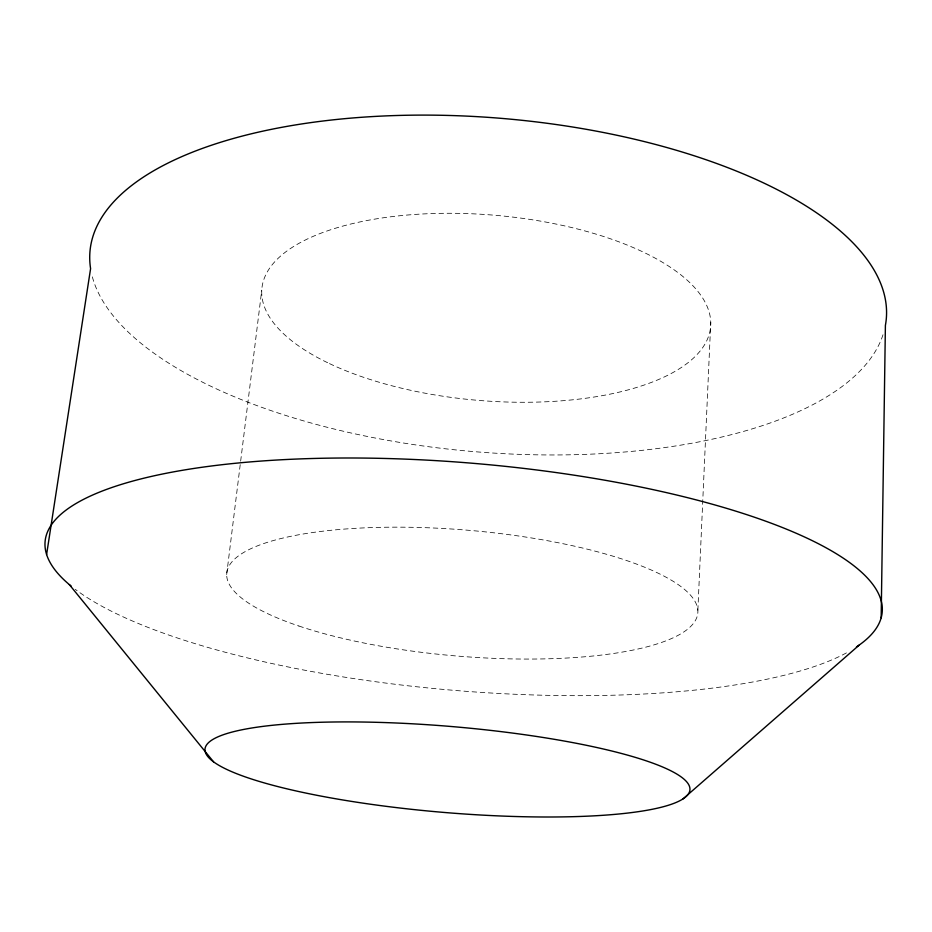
<?xml version="1.0" encoding="UTF-8"?>
<svg xmlns="http://www.w3.org/2000/svg" width="932" height="932" viewBox="0 0 932 932"><rect width="100%" height="100%" fill="white"/><g stroke="black" fill="none" stroke-linecap="round" stroke-linejoin="round"><path stroke-width="0.7" stroke-dasharray="4.66 3.5" d="M697.858 610.32L710.755 322.309M226.662 574.543L261.752 290.178M883 334.751A399.583 167.189 4.8 0 1 482.438 452.3A399.583 167.189 4.8 0 1 91.93 275.255M846.431 652.901A420.052 113.925 4.8 0 1 456.47 690.554A420.052 113.925 4.8 0 1 75.271 589.327M298.904 626.024A236.39 63.143 4.8 0 0 690.996 626.153A236.39 63.143 4.8 0 0 396.927 527.163A236.39 63.143 4.8 0 0 298.904 626.024M329.474 363.597A225.195 92.932 4.8 0 0 703.835 345.912A225.195 92.932 4.8 0 0 425.4 213.836A225.195 92.932 4.8 0 0 329.474 363.597"/><path stroke-width="1.4" d="M881.171 617.811L885.4 325.361A399.583 167.189 4.8 0 0 490.244 117.502A399.583 167.189 4.8 0 0 90.59 268.614L46.6 554.528M683.086 798.841A243.31 43.117 4.8 0 0 379.254 722.393A243.31 43.117 4.8 0 0 280.066 787.144A243.31 43.117 4.8 0 0 683.086 798.841L859.444 644.886M69.364 584.62L213.556 761.84M71.263 586.193A420.052 113.925 4.8 0 1 463.029 462.493A420.052 113.925 4.8 0 1 856.45 646.936"/></g></svg>
